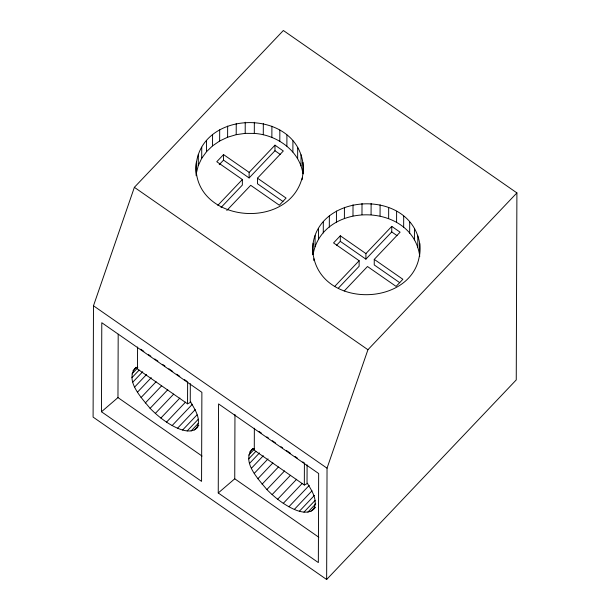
<?xml version="1.0" encoding="UTF-8"?>
<svg xmlns="http://www.w3.org/2000/svg" width="610" height="610" viewBox="0 0 610 610"><rect width="100%" height="100%" fill="white"/><g stroke="black" fill="none" stroke-linecap="round" stroke-linejoin="round"><path stroke-width="0.91" d="M93.482 305.785L93.094 417.095L326.647 579.5L516.251 379.908L516.906 192.905L283.353 30.5L134.375 187.323L93.482 305.785L327.036 468.19L326.647 579.5M101.474 411.765L101.786 322.721L201.879 392.321L201.567 481.366L101.474 411.765L117.966 397.59L118.188 334.227M197.922 426.832C193.065 433.367 183.877 430.904 177.548 428.228C167.148 423.576 158.066 416.416 150.09 408.349C142.008 398.345 123.822 380.099 136.121 367.228M137.578 346.998L137.502 369.035L187.552 403.835L190.922 402.082M187.552 403.835L187.628 381.799M190.32 383.667L190.259 401.593C194.872 409.165 201.742 419.352 196.611 428.212M196.206 175.764C189.245 105.926 307.356 104.478 303.3 173.88M196.344 173.171L198.288 165.562L198.326 154.429M198.288 165.562L201.704 158.341L201.742 147.208M201.704 158.341L206.5 151.715L206.538 140.582M206.5 151.715L212.539 145.881L212.577 134.757M218.25 492.971L218.563 403.919L318.656 473.52L318.344 562.572L218.25 492.971L234.743 478.797L234.964 414.48M212.539 145.881L219.646 141.009L219.684 129.884M223.527 160.155L223.55 154.589L249.139 172.378L249.116 177.945L223.527 160.155L219.219 164.685M219.646 141.009L227.614 137.235L227.652 126.102M227.614 137.235L236.207 134.665L236.245 123.54M223.55 154.589L216.779 161.719L242.368 179.508L242.345 185.074L221.026 207.522M236.207 134.665L245.197 133.376L245.235 122.252M315.355 507.337C310.574 514.466 300.959 512.4 294.325 509.426C283.917 504.775 274.843 497.615 266.867 489.555C258.777 479.551 240.592 461.305 252.898 448.426M302.949 162.382L302.911 173.514C299.335 150.373 276.65 134.848 254.309 133.407L254.347 122.275M254.355 428.197L254.279 450.233L304.329 485.034L307.699 483.28M249.139 172.378L274.98 145.172L283.322 150.975L257.481 178.181L257.458 183.747L282.971 201.483M263.284 134.757L263.322 123.624M271.862 137.38L271.908 126.247M249.116 177.945L274.965 150.739L274.98 145.172M279.807 141.207L279.845 130.075M286.883 146.125L286.921 134.993M292.884 151.997L292.922 140.864M297.642 158.646L297.68 147.513M301.012 165.889L301.05 154.757M302.125 179.752L303.315 170.167M304.329 485.034L304.405 462.998L302.834 461.907M307.097 464.866L307.028 482.792C311.649 490.364 318.519 500.551 313.387 509.411M312.732 254.736C307.867 193.164 409.783 185.013 419.726 243.581C425.445 307.539 317.993 313.105 312.747 251.023M313.159 243.237L313.121 254.37C322.492 200.66 413.069 201.956 419.764 256.444M313.875 260.615L313.883 258.762M315.065 246.76L315.103 235.628M318.481 239.539L318.519 228.407M323.277 232.921L323.315 221.788M329.316 227.088L329.354 215.955M336.423 222.215L336.461 211.083M340.304 241.354L340.327 235.788L365.916 253.585L365.893 259.151L340.304 241.354L336.613 245.243M344.391 218.441L344.429 207.308M352.984 215.871L353.022 204.739M340.327 235.788L333.548 242.917L359.145 260.714L359.122 266.28L338.451 288.042M361.974 214.583L362.012 203.45M371.078 214.613L371.124 203.481M365.916 253.585L391.757 226.379L400.099 232.174L374.258 259.38L374.235 264.946L399.748 282.689M380.06 215.955L380.099 204.823M388.639 218.578L388.677 207.446M365.893 259.151L391.742 231.945L391.757 226.379M396.584 222.406L396.622 211.273M403.66 227.324L403.698 216.192M409.661 233.195L409.699 222.063M414.419 239.844L414.457 228.712M417.789 247.088L417.827 235.956M419.688 254.713L419.726 243.581M196.382 162.039C190.061 221.743 287.653 232.784 302.133 177.899M327.036 468.19L367.929 349.728L516.906 192.905M217.816 205.356L242.368 179.508M226.798 210.473L250.71 185.31L279.311 205.196L286.082 198.075L257.481 178.181M132.911 370.857L136.19 367.403M131.943 373.915L137.845 367.7M131.928 377.689L139.141 370.102M132.873 382.073L142.702 371.726M134.749 386.946L146.545 374.532M137.494 392.161L151.257 377.674M141.04 397.575L156.114 381.707M145.279 403.019L161.665 385.772M150.09 408.349L167.788 389.721M155.337 413.412L173.682 394.098M160.865 418.056L179.874 398.048M166.522 422.143L185.524 402.135M172.134 425.566L192.447 404.186M177.548 428.228L195.246 409.6M182.611 430.035L197.022 414.861M187.163 430.957L198.303 419.23M191.09 430.95L198.303 423.363M194.27 430.027L198.86 425.2M334.593 286.555L359.145 260.714M344.223 291L367.487 266.509L396.088 286.403L402.859 279.273L374.258 259.38M249.688 452.056L252.967 448.609M248.72 455.113L254.614 448.907M248.705 458.888L255.918 451.301M249.65 463.28L259.479 452.925M251.526 468.144L263.322 455.731M254.271 473.36L268.034 458.872M257.816 478.774L272.891 462.906M262.056 484.218L278.435 466.978M266.867 489.555L284.557 470.928M272.113 494.611L290.459 475.297M277.642 499.254L296.643 479.246M283.292 503.341L302.301 483.341M288.911 506.765L309.224 485.385M294.325 509.426L312.015 490.798M299.38 511.241L314.455 495.373M303.94 512.156L315.08 500.429M307.867 512.156L315.728 503.875M311.047 511.226L314.981 507.093M134.81 368.608L137.585 367.228M251.587 449.806L254.355 448.434M245.197 133.376L254.309 133.407M274.965 150.739L280.272 154.429M391.742 231.945L397.049 235.635M134.375 187.323L367.929 349.728M140.704 349.172L143.838 351.345M148.527 354.608L150.876 356.24M154.78 358.962L157.914 361.135M162.603 364.399L164.952 366.031M168.856 368.745L172.767 371.467M176.679 374.182L179.805 376.362M184.502 379.618L186.843 381.25M259.044 431.461L261.393 433.092M266.867 436.897L268.43 437.988M272.342 440.702L275.468 442.875M280.943 446.688L282.506 447.77M286.418 450.493L290.329 453.207M295.019 456.471L297.367 458.102M117.966 397.59L202.055 456.066M234.743 478.797L318.832 537.265"/></g></svg>
